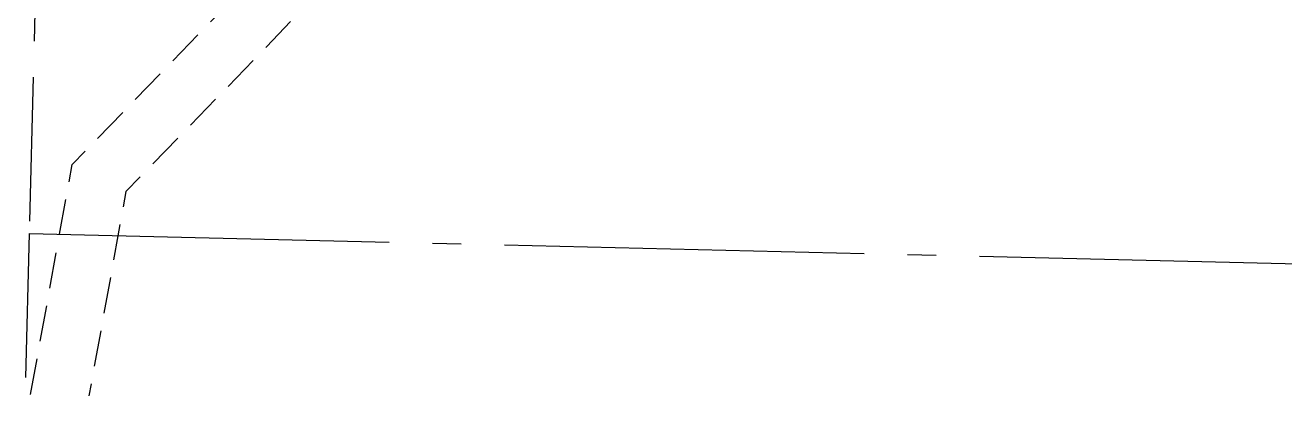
# Model space of a CAD drawing. Extents: x 380192 to 391966, y 6058532 to 6064394.
# Drawn here: x 386812 to 387249.3, y 6059299.6 to 6059428.3 of the extents above; entities that cross this region are included whole.
import ezdxf

# ---------------------------------------------------------------- set-up
doc = ezdxf.new("R2010")
doc.units = 0
doc.header["$LTSCALE"] = 5
for name, pattern in [('foc-ACCESSROAD', [3.75, 2.5, -1.25]), ('foc-QUARTERLINE', [33, 25, -3, 2, -3]), ('foc-UNSURVEYED', [12.5, 10, -2.5])]:
    doc.linetypes.add(name, pattern=pattern)
for name, color, linetype in [('F-AR', 190, 'foc-ACCESSROAD'), ('L-QSEC', 8, 'foc-QUARTERLINE'), ('L-USEC', 7, 'foc-UNSURVEYED')]:
    doc.layers.add(name, color=color, linetype=linetype)

msp = doc.modelspace()

# ---------------------------------------------------------------- linework, layer by layer
at = {"layer": 'F-AR', "flags": 128}
msp.add_lwpolyline([(386813.92, 6059300.1), (386823.99, 6059355.69), (386828.37, 6059379.88), (386881.2, 6059434.43), (386927.36, 6059483.57), (386990.37, 6059634.67), (387297.37, 6059631.79), (387386.3, 6059570.9), (387558.39, 6059569.22), (387558.2, 6059549.23), (387380.02, 6059550.96), (387291.1, 6059611.85), (387168.88, 6059613), (387003.64, 6059614.56), (386944.42, 6059472.53), (386895.77, 6059420.74), (386847, 6059370.5), (386844.23, 6059355.21), (386834.15, 6059299.62)], dxfattribs=at)
at = {"layer": 'L-QSEC'}
msp.add_line((386813.42, 6059355.95), (387569.36, 6059338.01), dxfattribs=at)
at = {"layer": 'L-USEC'}
for p, q in [((386833.56, 6060159.96), (386813.42, 6059355.95)), ((386813.42, 6059355.95), (386812.03, 6059300.14))]:
    msp.add_line(p, q, dxfattribs=at)

doc.saveas('drawing.dxf')
